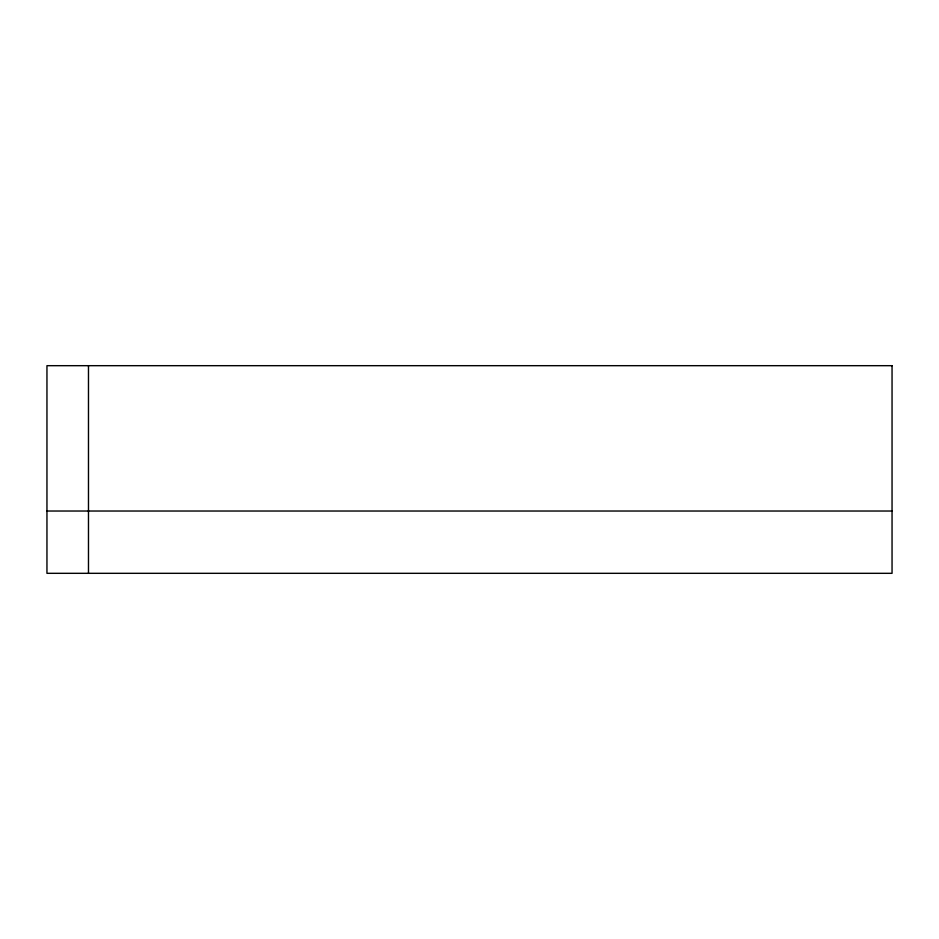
<?xml version="1.0" encoding="UTF-8"?>
<svg xmlns="http://www.w3.org/2000/svg" width="939" height="939" viewBox="0 0 939 939"><rect width="100%" height="100%" fill="white"/><g stroke="black" fill="none" stroke-linecap="round" stroke-linejoin="round"><path stroke-width="1.41" d="M46.95 511.027L892.05 511.027M88.477 365.682L88.477 573.318M892.05 365.682L46.95 365.682L46.95 573.318L892.05 573.318L892.05 365.682"/></g></svg>
